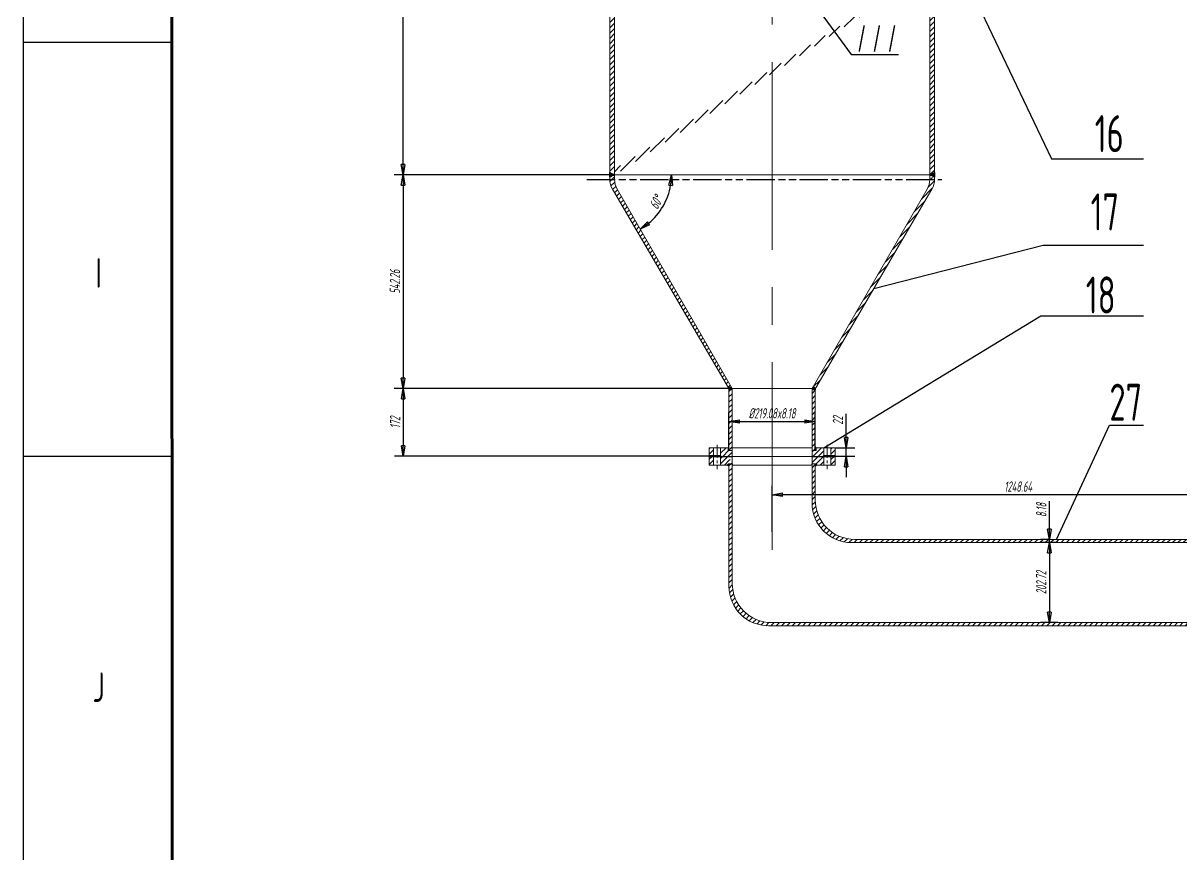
# Model space of a CAD drawing. Header units: millimetres. Extents: x 3797 to 16515, y 762 to 2553.
# Drawn here: x 3797.2 to 3993, y 1855.5 to 1996 of the extents above; entities that cross this region are included whole.
import ezdxf
from ezdxf import colors
from ezdxf.entities.mleader import LeaderData, LeaderLine
from ezdxf.math import Vec2, Vec3

# ---------------------------------------------------------------- set-up
doc = ezdxf.new("R2010")
doc.units = ezdxf.units.MM
doc.linetypes.add('ACAD_ISO09W100', pattern=[45, 24, -3, 6, -3, 6, -3])
doc.linetypes.add('CENTER', pattern=[50.8, 31.75, -6.35, 6.35, -6.35])
for name, color, linetype, lineweight in [('3（中心线）', 1, 'CENTER', 20), ('内框线', 7, 'Continuous', 60), ('外框线', 7, 'Continuous', 40), ('文本', 7, 'Continuous', 18), ('细实线', 7, 'Continuous', 18)]:
    doc.layers.add(name, color=color, linetype=linetype, lineweight=lineweight)
doc.layers.add('DIM标注-YH', color=4, linetype='Continuous')
doc.layers.add('双点划线', color=40, linetype='ACAD_ISO09W100')
doc.styles.add('HGCAD', font='gbenor.shx', dxfattribs={"width": 0.75, "bigfont": 'gbcbig.shx'})
doc.styles.add('HJ', font='gbenor.shx', dxfattribs={"width": 0.8, "height": 3.5, "bigfont": 'gbcbig.shx'})
doc.styles.add('runner-文字样式', font='gbeitc.shx', dxfattribs={"width": 0.707, "bigfont": 'gbcbig.shx'})
doc.styles.get("Standard").update_dxf_attribs({"font": 'arial.ttf'})
doc.styles.add('文字样式', font='gbeitc.shx', dxfattribs={"width": 0.707, "bigfont": 'gbcbig.shx'})
doc.dimstyles.new('runner标注', dxfattribs={"dimscale": 0.5, "dimtxt": 3.5, "dimasz": 3.5, "dimexe": 3, "dimexo": 0, "dimgap": 1, "dimtad": 1, "dimdec": 4, "dimlfac": 15, "dimzin": 9, "dimdsep": 46, "dimtxsty": 'runner-文字样式', "dimblk": 'CLOSED', "dimcen": 0, "dimclrd": 256, "dimclrt": 256, "dimadec": 4, "dimazin": 2, "dimtfac": 1, "dimtdec": 4, "dimtmove": 0, "dimatfit": 3, "dimldrblk": 'CLOSED', "dimfxl": 0, "dimarcsym": 0})
pattern_1 = [(45, (82.5553, -5533.755), (-0.449012806, 0.449012806), [])]
pattern_2 = [(45, (82.555322, -5533.755025), (-0.014967093535, 0.014967093535), []), (135, (82.555322, -5533.755025), (-0.014967093535, -0.014967093535), [])]
pattern_3 = [(45, (82.555322, -5533.755025), (-0.014967093535, 0.014967093535), [])]

# ---------------------------------------------------------------- blocks, each defined once
blk = doc.blocks.new('_Closed')
at = {"color": 0, "linetype": 'ByBlock', "lineweight": -2}
for p, q in [((-1, 0.17), (0, 0)), ((-1, 0.17), (-1, -0.17)), ((0, 0), (-1, -0.17)), ((0, 0), (-1, 0))]:
    blk.add_line(p, q, dxfattribs=at)
blk = doc.blocks.new('*D6')
at = {"layer": 'Defpoints', "color": 0, "ltscale": 0.067, "transparency": 16777216}
for p in [(3861.45, 2448.15), (3923.88, 2448.15), (3896.35, 1970.35)]:
    blk.add_point(p, dxfattribs=at)
at = {"layer": 'DIM标注-YH', "color": 0, "lineweight": -2, "ltscale": 0.067, "transparency": 16777216}
for p, q in [((3923.88, 2448.15), (3859.95, 2448.15)), ((3896.35, 1970.35), (3859.95, 1970.35))]:
    blk.add_line(p, q, dxfattribs=at)
at = {"layer": 'DIM标注-YH', "lineweight": -2, "ltscale": 0.067, "transparency": 16777216}
blk.add_line((3861.45, 1972.1), (3861.45, 2446.4), dxfattribs=at)
at = {"layer": 'DIM标注-YH', "lineweight": -2, "ltscale": 0.067, "transparency": 16777216, "xscale": 1.75, "yscale": 1.75, "zscale": 1.75}
for p, rotation in [((3861.45, 2448.15), 90), ((3861.45, 1970.35), 270)]:
    blk.add_blockref('_Closed', p, dxfattribs=dict(at, rotation=rotation))
at = {"layer": 'DIM标注-YH', "ltscale": 0.067, "transparency": 16777216, "insert": (3860.07, 2211.66), "char_height": 1.75, "attachment_point": 5, "rotation": 90, "style": 'runner-文字样式'}
blk.add_mtext('7167', dxfattribs=at)
blk = doc.blocks.new('*D30')
at = {"layer": 'Defpoints', "color": 0, "ltscale": 0.067, "transparency": 16777216}
for p in [(3897.21, 1970.35), (3950.55, 1970.35), (3897.66, 1967.91), (3904.37, 1963.54), (3917.12, 1934.2)]:
    blk.add_point(p, dxfattribs=at)
at = {"layer": 'DIM标注-YH', "lineweight": -2, "ltscale": 0.067, "transparency": 16777216}
blk.add_arc((3896.25, 1970.35), 10.6, 309.4705, 350.5295, dxfattribs=at)
at = {"layer": 'DIM标注-YH', "lineweight": -2, "ltscale": 0.067, "transparency": 16777216, "xscale": 1.75, "yscale": 1.75, "zscale": 1.75}
for p, rotation in [((3906.85, 1970.35), 85.26477074332674), ((3901.55, 1961.17), 214.7352292566674)]:
    blk.add_blockref('_Closed', p, dxfattribs=dict(at, rotation=rotation))
at = {"layer": 'DIM标注-YH', "ltscale": 0.067, "transparency": 16777216, "insert": (3904.24, 1965.74), "char_height": 1.75, "attachment_point": 5, "rotation": 60, "style": 'runner-文字样式'}
blk.add_mtext('60°', dxfattribs=at)
blk = doc.blocks.new('*D31')
at = {"layer": 'Defpoints', "color": 0, "ltscale": 0.067, "transparency": 16777216}
for p in [(3896.35, 1970.35), (3861.45, 1934.2), (3917.12, 1934.2)]:
    blk.add_point(p, dxfattribs=at)
at = {"layer": 'DIM标注-YH', "color": 0, "lineweight": -2, "ltscale": 0.067, "transparency": 16777216}
for p, q in [((3896.35, 1970.35), (3859.95, 1970.35)), ((3917.12, 1934.2), (3859.95, 1934.2))]:
    blk.add_line(p, q, dxfattribs=at)
at = {"layer": 'DIM标注-YH', "lineweight": -2, "ltscale": 0.067, "transparency": 16777216}
blk.add_line((3861.45, 1968.6), (3861.45, 1935.95), dxfattribs=at)
at = {"layer": 'DIM标注-YH', "lineweight": -2, "ltscale": 0.067, "transparency": 16777216, "xscale": 1.75, "yscale": 1.75, "zscale": 1.75}
for p, rotation in [((3861.45, 1970.35), 90), ((3861.45, 1934.2), 270)]:
    blk.add_blockref('_Closed', p, dxfattribs=dict(at, rotation=rotation))
at = {"layer": 'DIM标注-YH', "ltscale": 0.067, "transparency": 16777216, "insert": (3860.08, 1952.28), "char_height": 1.75, "attachment_point": 5, "rotation": 90, "style": 'runner-文字样式'}
blk.add_mtext('542.26', dxfattribs=at)
blk = doc.blocks.new('*D32')
at = {"layer": 'Defpoints', "color": 0, "ltscale": 0.067, "transparency": 16777216}
for p in [(3931.18, 1928.64), (3916.58, 1924.2), (3931.18, 1924.2)]:
    blk.add_point(p, dxfattribs=at)
at = {"layer": 'DIM标注-YH', "color": 0, "lineweight": -2, "ltscale": 0.067, "transparency": 16777216}
for p, q in [((3916.58, 1924.2), (3916.58, 1930.14)), ((3931.18, 1924.2), (3931.18, 1930.14))]:
    blk.add_line(p, q, dxfattribs=at)
at = {"layer": 'DIM标注-YH', "lineweight": -2, "ltscale": 0.067, "transparency": 16777216}
blk.add_line((3918.33, 1928.64), (3929.43, 1928.64), dxfattribs=at)
at = {"layer": 'DIM标注-YH', "lineweight": -2, "ltscale": 0.067, "transparency": 16777216, "xscale": 1.75, "yscale": 1.75, "zscale": 1.75, "rotation": 180}
blk.add_blockref('_Closed', (3916.58, 1928.64), dxfattribs=at)
at = {"layer": 'DIM标注-YH', "lineweight": -2, "ltscale": 0.067, "transparency": 16777216, "xscale": 1.75, "yscale": 1.75, "zscale": 1.75}
blk.add_blockref('_Closed', (3931.18, 1928.64), dxfattribs=at)
at = {"layer": 'DIM标注-YH', "ltscale": 0.067, "transparency": 16777216, "insert": (3923.88, 1930.02), "char_height": 1.75, "attachment_point": 5, "style": 'runner-文字样式'}
blk.add_mtext('{\\W0.707;%%C219.08}x8.18', dxfattribs=at)
blk = doc.blocks.new('*D33')
at = {"layer": 'Defpoints', "color": 0, "ltscale": 0.067, "transparency": 16777216}
for p in [(3934.55, 1924.2), (3936.39, 1924.2), (3932.48, 1922.74)]:
    blk.add_point(p, dxfattribs=at)
at = {"layer": 'DIM标注-YH', "lineweight": -2, "ltscale": 0.067, "transparency": 16777216}
for p, q in [((3936.39, 1925.95), (3936.39, 1929.92)), ((3936.39, 1922.74), (3936.39, 1924.2)), ((3936.39, 1920.99), (3936.39, 1919.24))]:
    blk.add_line(p, q, dxfattribs=at)
at = {"layer": 'DIM标注-YH', "color": 0, "lineweight": -2, "ltscale": 0.067, "transparency": 16777216}
for p, q in [((3934.55, 1924.2), (3937.89, 1924.2)), ((3932.48, 1922.74), (3937.89, 1922.74))]:
    blk.add_line(p, q, dxfattribs=at)
at = {"layer": 'DIM标注-YH', "lineweight": -2, "ltscale": 0.067, "transparency": 16777216, "xscale": 1.75, "yscale": 1.75, "zscale": 1.75}
for p, rotation in [((3936.39, 1924.2), 270), ((3936.39, 1922.74), 90)]:
    blk.add_blockref('_Closed', p, dxfattribs=dict(at, rotation=rotation))
at = {"layer": 'DIM标注-YH', "ltscale": 0.067, "transparency": 16777216, "insert": (3935.01, 1928.81), "char_height": 1.75, "attachment_point": 5, "rotation": 90, "style": 'runner-文字样式'}
blk.add_mtext('22', dxfattribs=at)
blk = doc.blocks.new('*D34')
at = {"layer": 'Defpoints', "color": 0, "ltscale": 0.067, "transparency": 16777216}
for p in [(3917.12, 1934.2), (3861.47, 1922.74), (3915.28, 1922.74)]:
    blk.add_point(p, dxfattribs=at)
at = {"layer": 'DIM标注-YH', "color": 0, "lineweight": -2, "ltscale": 0.067, "transparency": 16777216}
for p, q in [((3917.12, 1934.2), (3859.97, 1934.2)), ((3915.28, 1922.74), (3859.97, 1922.74))]:
    blk.add_line(p, q, dxfattribs=at)
at = {"layer": 'DIM标注-YH', "lineweight": -2, "ltscale": 0.067, "transparency": 16777216}
blk.add_line((3861.47, 1932.45), (3861.47, 1924.49), dxfattribs=at)
at = {"layer": 'DIM标注-YH', "lineweight": -2, "ltscale": 0.067, "transparency": 16777216, "xscale": 1.75, "yscale": 1.75, "zscale": 1.75}
for p, rotation in [((3861.47, 1934.2), 90), ((3861.47, 1922.74), 270)]:
    blk.add_blockref('_Closed', p, dxfattribs=dict(at, rotation=rotation))
at = {"layer": 'DIM标注-YH', "ltscale": 0.067, "transparency": 16777216, "insert": (3860.1, 1928.47), "char_height": 1.75, "attachment_point": 5, "rotation": 90, "style": 'runner-文字样式'}
blk.add_mtext('172', dxfattribs=at)
blk = doc.blocks.new('*D38')
at = {"layer": 'Defpoints', "color": 0, "ltscale": 0.2, "transparency": 16777216}
for p in [(3923.88, 1916.25), (3923.88, 1909.98), (4007.12, 1909.98)]:
    blk.add_point(p, dxfattribs=at)
at = {"layer": 'DIM标注-YH', "color": 0, "lineweight": -2, "ltscale": 0.2, "transparency": 16777216}
for p, q in [((3923.88, 1909.98), (3923.88, 1917.75)), ((4007.12, 1909.98), (4007.12, 1917.75))]:
    blk.add_line(p, q, dxfattribs=at)
at = {"layer": 'DIM标注-YH', "lineweight": -2, "ltscale": 0.2, "transparency": 16777216}
blk.add_line((4005.37, 1916.25), (3925.63, 1916.25), dxfattribs=at)
at = {"layer": 'DIM标注-YH', "lineweight": -2, "ltscale": 0.2, "transparency": 16777216, "xscale": 1.75, "yscale": 1.75, "zscale": 1.75, "rotation": 180}
blk.add_blockref('_Closed', (3923.88, 1916.25), dxfattribs=at)
at = {"layer": 'DIM标注-YH', "lineweight": -2, "ltscale": 0.2, "transparency": 16777216, "xscale": 1.75, "yscale": 1.75, "zscale": 1.75}
blk.add_blockref('_Closed', (4007.12, 1916.25), dxfattribs=at)
at = {"layer": 'DIM标注-YH', "ltscale": 0.2, "transparency": 16777216, "insert": (3965.5, 1917.62), "char_height": 1.75, "attachment_point": 5, "style": 'runner-文字样式'}
blk.add_mtext('1248.64', dxfattribs=at)
blk = doc.blocks.new('*D80')
at = {"layer": 'Defpoints', "color": 0, "ltscale": 0.2, "transparency": 16777216}
for p in [(3972.21, 1908.14), (3970.77, 1894.62), (3972.21, 1894.62)]:
    blk.add_point(p, dxfattribs=at)
at = {"layer": 'DIM标注-YH', "color": 0, "lineweight": -2, "ltscale": 0.2, "transparency": 16777216}
for p, q in [((3972.21, 1908.14), (3969.27, 1908.14)), ((3972.21, 1894.62), (3969.27, 1894.62))]:
    blk.add_line(p, q, dxfattribs=at)
at = {"layer": 'DIM标注-YH', "lineweight": -2, "ltscale": 0.2, "transparency": 16777216}
blk.add_line((3970.77, 1906.39), (3970.77, 1896.37), dxfattribs=at)
at = {"layer": 'DIM标注-YH', "lineweight": -2, "ltscale": 0.2, "transparency": 16777216, "xscale": 1.75, "yscale": 1.75, "zscale": 1.75}
for p, rotation in [((3970.77, 1908.14), 90), ((3970.77, 1894.62), 270)]:
    blk.add_blockref('_Closed', p, dxfattribs=dict(at, rotation=rotation))
at = {"layer": 'DIM标注-YH', "ltscale": 0.2, "transparency": 16777216, "insert": (3969.4, 1901.38), "char_height": 1.75, "attachment_point": 5, "rotation": 90, "style": 'runner-文字样式', "bg_fill": 3, "box_fill_scale": 1.1, "bg_fill_color": 256, "bg_fill_true_color": 13158600, "bg_fill_transparency": 0}
blk.add_mtext('202.72', dxfattribs=at)
blk = doc.blocks.new('*D81')
at = {"layer": 'Defpoints', "color": 0, "ltscale": 0.2, "transparency": 16777216}
for p in [(3970.77, 1908.68), (3970.77, 1908.68), (3970.77, 1908.14)]:
    blk.add_point(p, dxfattribs=at)
at = {"layer": 'DIM标注-YH', "lineweight": -2, "ltscale": 0.2, "transparency": 16777216}
for p, q in [((3970.77, 1910.43), (3970.77, 1915.14)), ((3970.77, 1908.14), (3970.77, 1908.68)), ((3970.77, 1906.39), (3970.77, 1904.64))]:
    blk.add_line(p, q, dxfattribs=at)
at = {"layer": 'DIM标注-YH', "color": 0, "lineweight": -2, "ltscale": 0.2, "transparency": 16777216}
for p, q in [((3970.77, 1908.68), (3969.27, 1908.68)), ((3970.77, 1908.14), (3969.27, 1908.14))]:
    blk.add_line(p, q, dxfattribs=at)
at = {"layer": 'DIM标注-YH', "lineweight": -2, "ltscale": 0.2, "transparency": 16777216, "xscale": 1.75, "yscale": 1.75, "zscale": 1.75}
for p, rotation in [((3970.77, 1908.68), 270), ((3970.77, 1908.14), 90)]:
    blk.add_blockref('_Closed', p, dxfattribs=dict(at, rotation=rotation))
at = {"layer": 'DIM标注-YH', "ltscale": 0.2, "transparency": 16777216, "insert": (3969.4, 1913.66), "char_height": 1.75, "attachment_point": 5, "rotation": 90, "style": 'runner-文字样式', "bg_fill": 3, "box_fill_scale": 1.1, "bg_fill_color": 256, "bg_fill_true_color": 13158600, "bg_fill_transparency": 0}
blk.add_mtext('8.18', dxfattribs=at)

msp = doc.modelspace()

# ---------------------------------------------------------------- hatches: boundary and pattern name
at = {"layer": '细实线'}
h = msp.add_hatch(dxfattribs=at)
h.set_pattern_fill('ANSI31', color=3, scale=0.2)
h.set_pattern_definition(pattern_1)
edge = h.paths.add_edge_path()
edge.add_line((3896.4144953, 1970.752565), (3896.4144953, 2005.2192317))
edge.add_line((3897.2144953, 2005.2192317), (3897.2144953, 1970.352565))
edge.add_line((3951.3478286, 2005.2192317), (3951.3478286, 1970.752565))
edge.add_line((3950.5478286, 1970.352565), (3950.5478286, 2005.2192317))
h = msp.add_hatch(dxfattribs=at)
h.set_pattern_fill('ANSI37', color=6, scale=0.006667)
h.set_pattern_definition(pattern_2)
edge = h.paths.add_edge_path()
edge.add_line((3896.881162, 1970.2192317), (3897.2144953, 1970.2192317))
edge.add_line((3897.2144953, 1970.2192317), (3897.2144953, 1970.352565))
edge.add_line((3897.2144953, 1970.352565), (3897.2144953, 1970.4858983))
edge.add_line((3897.2144953, 1970.4858983), (3896.881162, 1970.4858983))
edge.add_line((3896.881162, 1970.4858983), (3896.4144953, 1970.752565))
edge.add_ellipse((3896.4144953, 1970.352565), major_axis=(0, 0.4), ratio=0.1666666667, start_angle=360, end_angle=540)
edge.add_line((3896.4144953, 1969.952565), (3896.881162, 1970.2192317))
h = msp.add_hatch(dxfattribs=at)
h.set_pattern_fill('ANSI31', color=3, scale=0.2)
h.set_pattern_definition(pattern_1)
edge = h.paths.add_edge_path()
edge.add_arc((3900.5478286, 1969.5790374), 3.3333333, 180, 210, ccw=False)
edge.add_line((3897.2144953, 1969.5790374), (3897.2144953, 1970.2192317))
edge.add_line((3897.2144953, 1970.2192317), (3896.881162, 1970.2192317))
edge.add_line((3896.881162, 1970.2192317), (3896.4270796, 1969.959756))
edge.add_ellipse((3896.4144953, 1970.352565), major_axis=(0, 0.4), ratio=0.1666666667, start_angle=540, end_angle=550.880664062, ccw=False)
edge.add_line((3896.4144953, 1969.9489286), (3896.4144953, 1969.5889318))
edge.add_arc((3899.7478286, 1969.5889318), 3.3333333, 180, 210.316326286)
edge.add_line((3896.8703228, 1967.9063531), (3916.5157566, 1934.3092031))
edge.add_line((3916.5157566, 1934.3092031), (3916.7747801, 1934.4202777))
edge.add_line((3916.7747801, 1934.4202777), (3916.9977462, 1934.4202777))
edge.add_line((3916.9977462, 1934.4202777), (3897.6610773, 1967.9123707))
h = msp.add_hatch(dxfattribs=at)
h.set_pattern_fill('ANSI31', color=3, scale=0.2)
h.set_pattern_definition(pattern_1)
edge = h.paths.add_edge_path()
edge.add_line((3950.1012466, 1967.9123956), (3930.6384953, 1934.2019215))
edge.add_line((3931.2465671, 1934.3092032), (3950.891979, 1967.9063901))
edge.add_arc((3947.2144953, 1969.5790623), 3.3333333, 329.999999994, 360)
edge.add_line((3950.5478286, 1970.352565), (3950.5478286, 1969.5790623))
edge.add_line((3951.3478286, 1969.5889318), (3951.1093859, 1968.3509774))
h = msp.add_hatch(dxfattribs=at)
h.set_pattern_fill('ANSI37', color=6, scale=0.006667)
h.set_pattern_definition(pattern_2)
edge = h.paths.add_edge_path()
edge.add_ellipse((3951.3478286, 1970.352565), major_axis=(0, 0.4), ratio=0.1666666667, start_angle=-180, end_angle=0)
edge.add_line((3951.3478286, 1970.752565), (3950.881162, 1970.4858983))
edge.add_line((3950.881162, 1970.4858983), (3950.5478286, 1970.4858983))
edge.add_line((3950.5478286, 1970.4858983), (3950.5478286, 1970.352565))
edge.add_line((3950.5478286, 1970.352565), (3950.5478286, 1970.2192317))
edge.add_line((3950.5478286, 1970.2192317), (3950.881162, 1970.2192317))
edge.add_line((3950.881162, 1970.2192317), (3951.3478286, 1969.952565))
h = msp.add_hatch(dxfattribs=at)
h.set_pattern_fill('ANSI31', color=6, scale=0.006667)
h.set_pattern_definition(pattern_3)
h.paths.add_polyline_path([(3916.9977462, 1934.4202777), (3916.7747801, 1934.4202777), (3916.5157566, 1934.3092031), (3916.5784953, 1934.0005216), (3916.8673341, 1934.0005216), (3917.1238286, 1934.0996448), (3917.1238286, 1934.2018966)])
h = msp.add_hatch(dxfattribs=at)
h.set_pattern_fill('ANSI31', color=3, scale=0.2)
h.set_pattern_definition(pattern_1)
h.paths.add_polyline_path([(3917.1238286, 1934.0996448), (3916.8673341, 1934.0005216), (3916.5784953, 1934.0005216), (3916.5784953, 1924.201909), (3916.5784953, 1923.7352423), (3917.1238286, 1923.7352423), (3917.1238286, 1924.201909)])
h.paths.add_polyline_path([(3931.1838286, 1934.0005216), (3930.8949898, 1934.0005216), (3930.6384953, 1934.0996448), (3930.6384953, 1924.201909), (3930.6384953, 1923.7352423), (3931.1838286, 1923.7352423), (3931.1838286, 1924.201909)])
h = msp.add_hatch(dxfattribs=at)
h.set_pattern_fill('ANSI31', color=6, scale=0.006667)
h.set_pattern_definition(pattern_3)
h.paths.add_polyline_path([(3931.2465673, 1934.3092031), (3930.9875438, 1934.4202777), (3930.7645633, 1934.4202777), (3930.6384953, 1934.2019215), (3930.6384953, 1934.0996448), (3930.8949898, 1934.0005216), (3931.1838286, 1934.0005216)])
h = msp.add_hatch(dxfattribs=at)
h.set_pattern_fill('ANSI31', color=3, scale=0.2)
h.set_pattern_definition(pattern_1)
h.paths.add_polyline_path([(3913.9478286, 1924.201909), (3913.2144953, 1924.201909), (3913.2144953, 1922.8685757), (3913.9478286, 1922.8685757)])
h.paths.add_polyline_path([(3913.2144953, 1921.2685757), (3913.9478286, 1921.2685757), (3913.9478286, 1922.6685757), (3913.2144953, 1922.6685757)])
h.paths.add_polyline_path([(3917.1238286, 1922.7352423), (3917.1238286, 1923.7352423), (3916.5784953, 1923.7352423), (3916.5118286, 1923.7352423), (3916.445162, 1923.7352423), (3916.445162, 1924.201909), (3915.1478286, 1924.201909), (3915.1478286, 1922.8685757), (3915.281162, 1922.7352423)])
h.paths.add_polyline_path([(3915.1478286, 1922.6685757), (3915.1478286, 1921.2685757), (3916.3118286, 1921.2685757), (3916.445162, 1921.4685757), (3916.5784953, 1921.4685757), (3916.5784953, 1922.6685757)])
edge = h.paths.add_edge_path()
edge.add_line((3913.2144953, 1924.201909), (3913.2144953, 1922.8685757))
h = msp.add_hatch(dxfattribs=at)
h.set_pattern_fill('ANSI37', color=6, scale=0.006667)
h.set_pattern_definition(pattern_2)
h.paths.add_polyline_path([(3916.5784953, 1924.201909), (3916.5784953, 1924.3352423), (3916.445162, 1924.201909), (3916.5784953, 1924.1352423)])
h.paths.add_polyline_path([(3916.5784953, 1921.4685757), (3916.445162, 1921.4685757), (3916.3118286, 1921.2685757), (3916.5784953, 1921.0685757)])
h = msp.add_hatch(dxfattribs=at)
h.set_pattern_fill('ANSI31', color=3, scale=0.2)
h.set_pattern_definition(pattern_1)
h.paths.add_polyline_path([(3932.6144953, 1924.201909), (3931.317162, 1924.201909), (3931.317162, 1923.7352423), (3931.2504953, 1923.7352423), (3931.1838286, 1923.7352423), (3930.6384953, 1923.7352423), (3930.6384953, 1922.7352423), (3932.481162, 1922.7352423), (3932.6144953, 1922.8685757)])
h.paths.add_polyline_path([(3934.5478286, 1924.201909), (3933.8144953, 1924.201909), (3933.8144953, 1922.8685757), (3934.5478286, 1922.8685757)])
h.paths.add_polyline_path([(3934.5478286, 1922.6685757), (3933.8144953, 1922.6685757), (3933.8144953, 1921.2685757), (3934.5478286, 1921.2685757)])
h = msp.add_hatch(dxfattribs=at)
h.set_pattern_fill('ANSI37', color=6, scale=0.006667)
h.set_pattern_definition(pattern_2)
h.paths.add_polyline_path([(3931.317162, 1924.201909), (3931.1838286, 1924.3352423), (3931.1838286, 1924.201909), (3931.1838286, 1924.1352423)])
h.paths.add_polyline_path([(3931.317162, 1921.4685757), (3931.1838286, 1921.4685757), (3931.1838286, 1921.2685757), (3931.1838286, 1921.0685757), (3931.4504953, 1921.2685757)])
h = msp.add_hatch(dxfattribs=at)
h.set_pattern_fill('ANSI31', color=3, scale=0.2)
h.set_pattern_definition(pattern_1)
edge = h.paths.add_edge_path()
edge.add_line((3916.5784953, 1921.4685757), (3916.5784953, 1922.6685757))
edge.add_line((3917.1238286, 1921.4685757), (3917.1238286, 1922.6685757))
edge.add_line((3917.1238286, 1921.4685757), (3917.1238286, 1908.1352423))
edge.add_line((3916.5784953, 1921.4685757), (3916.5784953, 1900.741909))
h = msp.add_hatch(dxfattribs=at)
h.set_pattern_fill('ANSI31', color=3, scale=0.2)
h.set_pattern_definition(pattern_1)
h.paths.add_polyline_path([(3931.1838286, 1921.4685757), (3930.6384953, 1921.4685757), (3930.6384953, 1914.801909, 0.4142135624), (3937.305162, 1908.1352423), (4006.1238286, 1908.1352423), (4006.1238286, 1908.6805757), (4005.657162, 1908.6805757), (3937.8504953, 1908.6805757, -0.4142135624), (3931.1838286, 1915.3472423)], flags=17)
h.paths.add_polyline_path([(4006.1238286, 1894.6205757), (4005.657162, 1894.6205757), (3930.6384953, 1894.6205757), (3923.7904953, 1894.6205757, -0.4142135624), (3917.1238286, 1901.2872423), (3917.1238286, 1908.1352423), (3917.1238286, 1921.4685757), (3916.5784953, 1921.4685757), (3916.5784953, 1921.2685757), (3916.5784953, 1900.741909, 0.4142135624), (3923.245162, 1894.0752423), (4006.1238286, 1894.0752423)])
h = msp.add_hatch(dxfattribs=at)
h.set_pattern_fill('ANSI37', color=3, scale=0.006667)
h.set_pattern_definition(pattern_2)
h.paths.add_polyline_path([(3917.0299558, 1922.7352423), (3916.6966224, 1922.7352423), (3916.6966224, 1922.6685757), (3917.0299558, 1922.6685757)])
h = msp.add_hatch(dxfattribs=at)
h.set_pattern_fill('ANSI31', color=3, scale=0.2)
h.set_pattern_definition(pattern_1)
h.paths.add_polyline_path([(3932.6144953, 1922.6685757), (3931.1838286, 1922.6685757), (3931.1838286, 1921.4685757), (3931.317162, 1921.4685757), (3931.4504953, 1921.2685757), (3932.6144953, 1921.2685757)])
h.paths.add_polyline_path([(3931.1838286, 1922.6685757), (3930.6718286, 1922.6685757), (3930.6384953, 1922.6685757), (3930.6384953, 1921.4685757), (3931.1838286, 1921.4685757)])
h = msp.add_hatch(dxfattribs=at)
h.set_pattern_fill('ANSI37', color=3, scale=0.006667)
h.set_pattern_definition(pattern_2)
h.paths.add_polyline_path([(3931.0657015, 1922.6685757), (3931.0657015, 1922.7352423), (3930.7323681, 1922.7352423), (3930.7323681, 1922.6685757)])

# ---------------------------------------------------------------- linework, layer by layer
at = {"layer": '3（中心线）'}
msp.add_line((3923.881162, 1906.8953895), (3923.881162, 2468.7974269), dxfattribs=at)
at = {"layer": '3（中心线）', "ltscale": 0.07}
for p, q in [((3914.563639, 1924.6807283), (3914.563639, 1920.5503621)), ((3933.1986849, 1924.6807283), (3933.1986849, 1920.5503621))]:
    msp.add_line(p, q, dxfattribs=at)
at = {"layer": 'DIM标注-YH', "ltscale": 0.2}
for p, q in [((3956.381162, 2004.0192317), (3971.1339412, 1973.092387)), ((3971.1339412, 1973.092387), (3986.6958497, 1973.092387)), ((3941.0692731, 1951.1077966), (3969.7165331, 1958.4723274)), ((3969.7165331, 1958.4723274), (3986.6958497, 1958.4723274)), ((3932.6144953, 1924.201909), (3969.3328403, 1946.5172039)), ((3969.3328403, 1946.5172039), (3986.6958497, 1946.5172039)), ((3971.987162, 1908.6805757), (3980.9639707, 1928.035681)), ((3980.9639707, 1928.035681), (3986.6958497, 1928.035681))]:
    msp.add_line(p, q, dxfattribs=at)
at = {"layer": '内框线', "lineweight": 70}
msp.add_line((3822.1821645, 2543.4895293), (3822.4401594, 1722.4895293), dxfattribs=at)
at = {"layer": '双点划线', "ltscale": 0.2}
msp.add_line((3892.5266742, 1969.5790374), (3952.5767192, 1969.5790623), dxfattribs=at)
at = {"layer": '外框线', "lineweight": 25}
msp.add_line((3797.1821645, 2553.4895293), (3797.1821645, 1712.4895293), dxfattribs=at)
at = {"layer": '外框线', "lineweight": 30}
for p, q in [((3797.1821645, 1992.822896), (3822.3552085, 1992.8229504)), ((3797.1821645, 1922.7395627), (3822.3772318, 1922.739624))]:
    msp.add_line(p, q, dxfattribs=at)
at = {"layer": '细实线', "linetype": 'ByBlock'}
for p, q in [((3896.4144953, 1970.752565), (3896.4144953, 2005.2192317)), ((3897.2144953, 2005.2192317), (3897.2144953, 1970.352565)), ((3950.5478286, 1970.352565), (3950.5478286, 2005.2192317)), ((3951.3478286, 2005.2192317), (3951.3478286, 1970.752565)), ((3950.5478286, 1970.352565), (3897.2144953, 1970.352565)), ((3897.2144953, 1970.352565), (3897.2144953, 1969.5790374)), ((3950.5478286, 1970.352565), (3950.5478286, 1969.5790623)), ((3896.4144953, 1969.952565), (3896.4144953, 1969.5889318)), ((3951.3478162, 1969.9525721), (3951.3478048, 1969.5888623))]:
    msp.add_line(p, q, dxfattribs=at)
at = {"layer": '细实线'}
for p, q in [((3896.881162, 1970.4858983), (3896.4144953, 1970.752565)), ((3896.881162, 1970.2192317), (3896.4144953, 1969.952565)), ((3897.2144953, 1970.4858983), (3896.881162, 1970.4858983)), ((3897.2144953, 1970.2192317), (3896.881162, 1970.2192317)), ((3897.2144953, 1970.352565), (3897.2144953, 1970.4858983)), ((3897.2144953, 1970.352565), (3897.2144953, 1969.5790374)), ((3897.2144953, 1970.352565), (3897.2144953, 1970.2192317)), ((3950.5478286, 1970.352565), (3950.5478286, 1970.4858983)), ((3950.5478286, 1970.4858983), (3950.881162, 1970.4858983)), ((3950.5478286, 1970.352565), (3950.5478286, 1969.5790623)), ((3950.5478286, 1970.352565), (3950.5478286, 1970.2192317)), ((3950.5478286, 1970.2192317), (3950.881162, 1970.2192317)), ((3950.881162, 1970.4858983), (3951.3478286, 1970.752565)), ((3950.881162, 1970.2192317), (3951.3478286, 1969.952565)), ((3896.8703228, 1967.9063531), (3916.5157566, 1934.3092031)), ((3897.6610773, 1967.9123707), (3917.1238286, 1934.2018966)), ((3950.1012466, 1967.9123956), (3930.6384953, 1934.2019215)), ((3931.2465671, 1934.3092032), (3950.891979, 1967.9063901)), ((3916.5157566, 1934.3092031), (3916.7747801, 1934.4202777)), ((3916.5157566, 1934.3092031), (3916.5157566, 1934.3092031)), ((3916.5157566, 1934.3092031), (3916.5157566, 1934.3092031)), ((3916.5157566, 1934.3092031), (3916.5784953, 1934.0005216)), ((3916.5784953, 1934.0005216), (3916.5784953, 1924.201909)), ((3916.5784953, 1934.0005216), (3916.8673341, 1934.0005216)), ((3916.9977462, 1934.4202777), (3916.7747801, 1934.4202777)), ((3916.8673341, 1934.0005216), (3917.1238286, 1934.0996448)), ((3917.1238286, 1934.2018966), (3930.6384953, 1934.2019215)), ((3917.1238286, 1934.201909), (3917.1238286, 1924.201909)), ((3930.6384953, 1934.201909), (3930.6384953, 1924.201909)), ((3930.8949898, 1934.0005216), (3930.6384953, 1934.0996448)), ((3930.7645777, 1934.4202777), (3930.9875438, 1934.4202777)), ((3931.1838286, 1934.0005216), (3930.8949898, 1934.0005216)), ((3931.2465673, 1934.3092031), (3930.9875438, 1934.4202777)), ((3931.2465673, 1934.3092031), (3931.1838286, 1934.0005216)), ((3931.1838286, 1934.0005216), (3931.1838286, 1924.201909)), ((3931.2465673, 1934.3092031), (3931.2465673, 1934.3092031)), ((3931.2465673, 1934.3092031), (3931.2465673, 1934.3092031)), ((3913.2144953, 1924.201909), (3913.2144953, 1922.8685757)), ((3916.445162, 1924.201909), (3913.2144953, 1924.201909)), ((3913.9478286, 1924.201909), (3913.9478286, 1922.8685757)), ((3915.1478286, 1924.201909), (3915.1478286, 1922.8685757)), ((3916.5784953, 1924.3352423), (3916.445162, 1924.201909)), ((3916.445162, 1923.7352423), (3916.445162, 1924.201909)), ((3916.5784953, 1924.1352423), (3916.445162, 1924.201909)), ((3916.5118286, 1923.7352423), (3916.445162, 1923.7352423)), ((3916.5784953, 1923.7352423), (3916.5118286, 1923.7352423)), ((3916.5784953, 1924.201909), (3916.5784953, 1923.7352423)), ((3916.5784953, 1924.201909), (3916.5784953, 1923.7352423)), ((3916.5784953, 1924.201909), (3916.5784953, 1923.7352423)), ((3916.5784953, 1923.7352423), (3917.1238286, 1923.7352423)), ((3917.1238286, 1924.201909), (3930.6384953, 1924.201909)), ((3917.1238286, 1924.201909), (3930.6384953, 1924.201909)), ((3923.881162, 1924.201909), (3917.1238286, 1924.201909)), ((3917.1238286, 1924.201909), (3917.1238286, 1922.7352423)), ((3917.1238286, 1924.201909), (3917.1238286, 1922.7352423)), ((3923.881162, 1924.201909), (3930.6384953, 1924.201909)), ((3930.6384953, 1924.201909), (3930.6384953, 1922.7352423)), ((3931.1838286, 1923.7352423), (3930.6384953, 1923.7352423)), ((3931.1838286, 1924.3352423), (3931.317162, 1924.201909)), ((3931.1838286, 1924.201909), (3931.1838286, 1923.7352423)), ((3931.1838286, 1924.201909), (3931.1838286, 1923.7352423)), ((3931.1838286, 1924.1352423), (3931.317162, 1924.201909)), ((3931.1838286, 1923.7352423), (3931.2504953, 1923.7352423)), ((3931.2504953, 1923.7352423), (3931.317162, 1923.7352423)), ((3931.317162, 1924.201909), (3934.5478286, 1924.201909)), ((3931.317162, 1923.7352423), (3931.317162, 1924.201909)), ((3932.6144953, 1924.201909), (3932.6144953, 1922.8685757)), ((3933.8144953, 1924.201909), (3933.8144953, 1922.8685757)), ((3934.5478286, 1924.201909), (3934.5478286, 1922.8685757)), ((3915.1478286, 1922.8685757), (3913.2144953, 1922.8685757)), ((3913.2144953, 1921.2685757), (3913.2144953, 1922.6685757)), ((3917.0904953, 1922.6685757), (3913.2144953, 1922.6685757)), ((3916.3118286, 1921.2685757), (3913.2144953, 1921.2685757)), ((3913.9478286, 1921.2685757), (3913.9478286, 1922.6685757)), ((3915.1478286, 1922.8685757), (3915.281162, 1922.7352423)), ((3915.1478286, 1921.2685757), (3915.1478286, 1922.6685757)), ((3915.281162, 1922.7352423), (3917.1238286, 1922.7352423)), ((3916.445162, 1921.4685757), (3916.3118286, 1921.2685757)), ((3916.5784953, 1921.0685757), (3916.3118286, 1921.2685757)), ((3916.5784953, 1921.4685757), (3916.445162, 1921.4685757)), ((3916.5784953, 1921.4685757), (3916.5784953, 1900.741909)), ((3916.5784953, 1921.4685757), (3917.1238286, 1921.4685757)), ((3916.5784953, 1921.2685757), (3916.5784953, 1921.4685757)), ((3916.6966224, 1922.7352423), (3916.6966224, 1922.6685757)), ((3916.6966224, 1922.7352423), (3917.0299558, 1922.7352423)), ((3917.0299558, 1922.6685757), (3916.6966224, 1922.6685757)), ((3917.0299558, 1922.7352423), (3917.0299558, 1922.6685757)), ((3917.0904953, 1922.6685757), (3917.157162, 1922.7352423)), ((3917.0904953, 1922.6685757), (3917.1238286, 1922.6685757)), ((3923.881162, 1922.7352423), (3917.1238286, 1922.7352423)), ((3917.1238286, 1921.4685757), (3917.1238286, 1922.6685757)), ((3917.1238286, 1921.4685757), (3917.1238286, 1908.1352423)), ((3917.1238286, 1921.4685757), (3917.1904953, 1921.4685757)), ((3923.881162, 1921.2685757), (3917.1238286, 1921.2685757)), ((3917.1238286, 1921.2685757), (3930.6384953, 1921.2685757)), ((3917.1238286, 1921.2685757), (3930.6384953, 1921.2685757)), ((3917.1904953, 1921.4685757), (3917.1904953, 1921.2685757)), ((3923.881162, 1922.7352423), (3932.481162, 1922.7352423)), ((3923.881162, 1921.2685757), (3930.6384953, 1921.2685757)), ((3930.5718286, 1921.4685757), (3930.5718286, 1921.2685757)), ((3930.6384953, 1921.4685757), (3930.5718286, 1921.4685757)), ((3930.6718286, 1922.6685757), (3930.605162, 1922.7352423)), ((3930.6384953, 1921.4685757), (3930.6384953, 1922.6685757)), ((3930.6718286, 1922.6685757), (3930.6384953, 1922.6685757)), ((3930.6384953, 1921.4685757), (3930.6384953, 1914.801909)), ((3931.1838286, 1921.4685757), (3930.6384953, 1921.4685757)), ((3930.6384953, 1921.4685757), (3930.6384953, 1914.801909)), ((3930.6718286, 1922.6685757), (3934.5478286, 1922.6685757)), ((3931.0657015, 1922.7352423), (3930.7323681, 1922.7352423)), ((3930.7323681, 1922.7352423), (3930.7323681, 1922.6685757)), ((3930.7323681, 1922.6685757), (3931.0657015, 1922.6685757)), ((3931.0657015, 1922.7352423), (3931.0657015, 1922.6685757)), ((3931.1838286, 1921.2685757), (3931.1838286, 1921.4685757)), ((3931.1838286, 1921.4685757), (3931.317162, 1921.4685757)), ((3931.1838286, 1921.4685757), (3931.1838286, 1915.3472423)), ((3931.1838286, 1921.4685757), (3931.317162, 1921.4685757)), ((3931.1838286, 1921.2685757), (3931.1838286, 1921.4685757)), ((3931.1838286, 1921.0685757), (3931.4504953, 1921.2685757)), ((3931.317162, 1921.4685757), (3931.4504953, 1921.2685757)), ((3931.317162, 1921.4685757), (3931.4504953, 1921.2685757)), ((3931.4504953, 1921.2685757), (3934.5478286, 1921.2685757)), ((3932.6144953, 1922.8685757), (3932.481162, 1922.7352423)), ((3932.6144953, 1922.8685757), (3934.5478286, 1922.8685757)), ((3932.6144953, 1921.2685757), (3932.6144953, 1922.6685757)), ((3933.8144953, 1921.2685757), (3933.8144953, 1922.6685757)), ((3934.5478286, 1921.2685757), (3934.5478286, 1922.6685757)), ((3917.1238286, 1908.1352423), (3917.1238286, 1901.2872423)), ((3937.305162, 1908.1352423), (4007.1238286, 1908.1352423)), ((3937.8504953, 1908.6805757), (4006.1238286, 1908.6805757)), ((3923.245162, 1894.0752423), (4006.1238286, 1894.0752423)), ((3930.6384953, 1894.6205757), (3923.7904953, 1894.6205757)), ((3930.6384953, 1894.6205757), (4007.1238286, 1894.6205757))]:
    msp.add_line(p, q, dxfattribs=at)
for centre, radius, start, end in [((3899.7478286, 1969.5889318), 3.3333333, 180, 210.316326282), ((3900.5478286, 1969.5790374), 3.3333333, 180, 210.000000007), ((3947.2144953, 1969.5790623), 3.3333333, 329.999999993, 0), ((3948.0144715, 1969.5889661), 3.3333333, 329.683729209, 359.998216693), ((3937.8504953, 1915.3472423), 6.6666667, 180, 270), ((3937.305162, 1914.801909), 6.6666667, 180, 270), ((3923.245162, 1900.741909), 6.6666667, 180, 270), ((3923.7904953, 1901.2872423), 6.6666667, 180, 270)]:
    msp.add_arc(centre, radius, start, end, dxfattribs=at)
msp.add_ellipse((3896.4144953, 1970.352565), major_axis=(0, 0.4), ratio=0.1666666667, start_param=6.0932818945, end_param=9.6146813735, dxfattribs=at)
at = {"layer": '细实线', "extrusion": (0, 0, -1)}
msp.add_ellipse((3951.3478286, 1970.352565), major_axis=(0, 0.4), ratio=0.1666666667, start_param=6.0932818945, end_param=9.6146813735, dxfattribs=at)

# ---------------------------------------------------------------- texts
at = {"layer": 'DIM标注-YH', "ltscale": 0.2}
for s, height, style, width, p in [('ⅠⅠⅠ', 5.05339212, '文字样式', 0.707, (3937.2278684, 1990.7062671)), ('16', 6.26783126, 'HGCAD', 0.75, (3978.4477527, 1974.1936124)), ('17', 6.26783126, 'HGCAD', 0.75, (3977.7578338, 1960.9401969)), ('18', 6.26783126, 'HGCAD', 0.75, (3976.9417029, 1946.8953723)), ('27', 6.26783126, 'HGCAD', 0.75, (3980.9305303, 1928.7550943))]:
    msp.add_text(s, height=height, dxfattribs=dict(at, style=style, width=width)).set_placement(p)
at = {"layer": '文本', "char_height": 5, "width": 25, "attachment_point": 5, "style": 'HJ'}
for s, insert in [('{\\C0;I}', (3809.9498906, 1953.759347)), ('{\\C0;J}', (3809.9501948, 1883.6760136))]:
    msp.add_mtext(s, dxfattribs=dict(at, insert=insert))

# ---------------------------------------------------------------- dimensions: what is measured, and where the dimension line sits
at = {"layer": 'DIM标注-YH', "ltscale": 0.067}
dim = msp.add_linear_dim(base=(3861.4461896, 2448.1523211), p1=(3896.3478286, 1970.352565), p2=(3923.8821126, 2448.1523211), angle=90, dimstyle='runner标注', override={"dimdec": 0}, dxfattribs=at)
dim.commit()
dim.dimension.update_dxf_attribs({"geometry": '*D6', "text_midpoint": (3861.4461896, 2211.6580674), "dimtype": 160})
for base, p1, p2, override, picture, middle in [((3861.4516771, 1934.201909), (3896.3478286, 1970.352565), (3917.1238286, 1934.201909), {"dimdec": 2}, '*D31', (3860.0766771, 1952.277237)), ((3861.4717982, 1922.7352423), (3917.1238286, 1934.2018966), (3915.281162, 1922.7352423), {"dimdec": 1}, '*D34', (3860.0967982, 1928.4685694))]:
    dim = msp.add_linear_dim(base=base, p1=p1, p2=p2, angle=90, dimstyle='runner标注', override=override, dxfattribs=at)
    dim.commit()
    dim.dimension.update_dxf_attribs({"geometry": picture, "text_midpoint": middle})
dim = msp.add_angular_dim_2l(base=(3904.3718961, 1963.5393566), line1=((3897.6610773, 1967.9123707), (3917.1238286, 1934.2018966)), line2=((3950.5478286, 1970.352565), (3897.2144953, 1970.352565)), dimstyle='runner标注', dxfattribs=at)
dim.commit()
dim.dimension.update_dxf_attribs({"geometry": '*D30', "text_midpoint": (3904.2408564, 1965.7403297)})
dim = msp.add_linear_dim(base=(3931.1838286, 1928.6400976), p1=(3916.5784953, 1924.201909), p2=(3931.1838286, 1924.201909), text='{\\W0.707;%%C<>}x8.18', dimstyle='runner标注', dxfattribs=at)
dim.commit()
dim.dimension.update_dxf_attribs({"geometry": '*D32', "text_midpoint": (3923.881162, 1930.0150976)})
dim = msp.add_linear_dim(base=(3936.3855623, 1924.201909), p1=(3932.481162, 1922.7352423), p2=(3934.5478286, 1924.201909), angle=90, dimstyle='runner标注', dxfattribs=at)
dim.commit()
dim.dimension.update_dxf_attribs({"geometry": '*D33', "text_midpoint": (3935.0105623, 1928.8130346)})
at = {"layer": 'DIM标注-YH', "ltscale": 0.2}
dim = msp.add_linear_dim(base=(3923.881162, 1916.2476968), p1=(4007.1238286, 1909.977909), p2=(3923.881162, 1909.977909), dimstyle='runner标注', dxfattribs=at)
dim.commit()
dim.dimension.update_dxf_attribs({"geometry": '*D38', "text_midpoint": (3965.5024953, 1917.6226968)})

# ---------------------------------------------------------------- leaders
ml = msp.add_multileader_mtext('Standard', dxfattribs=at)
ml.set_content('', color=256)
ml.set_leader_properties()
ml.build(insert=Vec2(0, 0))
ctx = ml.context
ctx.base_point, ctx.plane_origin = Vec3(3945.2278684, 1990.7062671), Vec3(3929.2278684, 2001.7327154)
notes = []
notes.append((ctx, [(0, (1, 1, 0), (3937.2278684, 1990.7062671), (1, 0), 8, [(0, [(3929.2278684, 2001.7327154)], 0, [])])]))
ctx.mtext.insert, ctx.mtext.flow_direction = Vec3(3947.2278684, 1992.7062671), 5
for ctx, leaders in notes:
    for number, flags, end, landing, length, lines in leaders:
        leader = LeaderData()
        leader.index, (leader.has_last_leader_line, leader.has_dogleg_vector, leader.attachment_direction) = number, flags
        leader.last_leader_point, leader.dogleg_vector, leader.dogleg_length = Vec3(end), Vec3(landing), length
        for number, points, colour, breaks in lines:
            line = LeaderLine()
            line.index, line.vertices, line.color, line.breaks = number, Vec3.list(points), colors.encode_raw_color(colour), breaks
            leader.lines.append(line)
        ctx.leaders.append(leader)

# ---------------------------------------------------------------- next in the draw order: dimensions: what is measured, and where the dimension line sits
dim = msp.add_linear_dim(base=(3970.7716377, 1894.6205757), p1=(3972.2144953, 1908.1352423), p2=(3972.2144953, 1894.6205757), angle=90, dimstyle='runner标注', override={"dimfxl": 0.18, "dimtfill": 1, "dimarcsym": 1}, dxfattribs=at)
dim.commit()
dim.dimension.update_dxf_attribs({"geometry": '*D80', "text_midpoint": (3969.3966377, 1901.377909)})

# ---------------------------------------------------------------- next in the draw order: dimensions: what is measured, and where the dimension line sits
dim = msp.add_linear_dim(base=(3970.7701207, 1908.6805757), p1=(3970.7716377, 1908.1352423), p2=(3970.7716377, 1908.6805757), angle=90, dimstyle='runner标注', override={"dimfxl": 0.18, "dimtfill": 1, "dimarcsym": 1}, dxfattribs=at)
dim.commit()
dim.dimension.update_dxf_attribs({"geometry": '*D81', "text_midpoint": (3969.3951207, 1913.6600653)})

doc.saveas('drawing.dxf')
